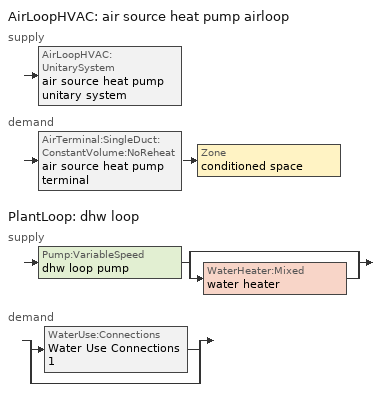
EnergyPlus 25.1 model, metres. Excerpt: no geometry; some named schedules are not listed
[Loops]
AirLoopHVAC 'air source heat pump airloop'
 supply: AirLoopHVAC:UnitarySystem 'air source heat pump unitary system'
 demand: AirTerminal:SingleDuct:ConstantVolume:NoReheat 'air source heat pump terminal' > Zone 'conditioned space'
PlantLoop 'dhw loop'
 supply: Pump:VariableSpeed 'dhw loop pump' > split
  | bypass
  | WaterHeater:Mixed 'water heater'
 demand: split
  | WaterUse:Connections 'Water Use Connections 1'
  | bypass
[ZoneControl:Thermostat]
conditioned space Thermostat: Zone or ZoneList=conditioned space; Control Type Schedule=conditioned space Thermostat Schedule; Control 1=conditioned space temperature setpoint; Temperature Difference Between Cutout And Setpoint {deltaC}=0
[ThermostatSetpoint:DualSetpoint]
conditioned space temperature setpoint: Heating Setpoint Temperature Schedule=heating setpoint; Cooling Setpoint Temperature Schedule=cooling setpoint
[AirTerminal:SingleDuct:ConstantVolume:NoReheat]
air source heat pump terminal: Availability Schedule=Always On Discrete; Maximum Air Flow Rate {m3/s}=0.210961
[Zone equipment]
conditioned space: air source heat pump terminal
[AirLoopHVAC]
air source heat pump airloop: Design Supply Air Flow Rate {m3/s}=0.210961; Design Return Air Flow Fraction of Supply Air Flow=1
[Sizing:System]
air source heat pump airloop: Type of Load to Size On=Sensible; Design Outdoor Air Flow Rate {m3/s}=Autosize; Central Heating Maximum System Air Flow Ratio=0.3; Preheat Design Temperature {C}=7; Preheat Design Humidity Ratio {kgWater/kgDryAir}=0.008; Precool Design Temperature {C}=12.8; Precool Design Humidity Ratio {kgWater/kgDryAir}=0.008; Central Cooling Design Supply Air Temperature {C}=12.8; Central Heating Design Supply Air Temperature {C}=16.7; Type of Zone Sum to Use=NonCoincident; 100% Outdoor Air in Cooling=Yes; 100% Outdoor Air in Heating=Yes; Central Cooling Design Supply Air Humidity Ratio {kgWater/kgDryAir}=0.0085; Central Heating Design Supply Air Humidity Ratio {kgWater/kgDryAir}=0.008; Cooling Supply Air Flow Rate Method=DesignDay; Cooling Supply Air Flow Rate {m3/s}=0; Cooling Supply Air Flow Rate Per Floor Area {m3/s-m2}=0.00996765; Cooling Fraction of Autosized Cooling Supply Air Flow Rate=1; Cooling Supply Air Flow Rate Per Unit Cooling Capacity {m3/s-W}=3.94755e-05; Heating Supply Air Flow Rate Method=DesignDay; Heating Supply Air Flow Rate {m3/s}=0; Heating Supply Air Flow Rate Per Floor Area {m3/s-m2}=0.00996765; Heating Fraction of Autosized Heating Supply Air Flow Rate=1; Heating Fraction of Autosized Cooling Supply Air Flow Rate=1; Heating Supply Air Flow Rate Per Unit Heating Capacity {m3/s-W}=3.15882e-05; System Outdoor Air Method=ZoneSum; Zone Maximum Outdoor Air Fraction=1; Cooling Design Capacity Method=CoolingDesignCapacity; Cooling Design Capacity {W}=Autosize; Cooling Design Capacity Per Floor Area {W/m2}=234.7; Fraction of Autosized Cooling Design Capacity=1; Heating Design Capacity Method=HeatingDesignCapacity; Heating Design Capacity {W}=Autosize; Heating Design Capacity Per Floor Area {W/m2}=157; Fraction of Autosized Heating Design Capacity=1; Central Cooling Capacity Control Method=OnOff; Occupant Diversity=Autosize
[AvailabilityManager:Scheduled]
air source heat pump airloop Availability Manager: Schedule=Always On Discrete
[AirLoopHVAC:UnitarySystem]
air source heat pump unitary system: Control Type=Load; Controlling Zone or Thermostat Location=conditioned space; Dehumidification Control Type=None; Availability Schedule=Always On Discrete; Supply Fan=air source heat pump supply fan; Fan Placement=BlowThrough; Supply Air Fan Operating Mode Schedule=air source heat pump auto fan schedule; Heating Coil=air source heat pump htg coil; DX Heating Coil Sizing Ratio=1; Cooling Coil=air source heat pump clg coil; Use DOAS DX Cooling Coil=No; Minimum Supply Air Temperature {C}=2; Latent Load Control=SensibleOnlyLoadControl; Supplemental Heating Coil=air source heat pump backup htg coil; Cooling Supply Air Flow Rate Method=SupplyAirFlowRate; Cooling Supply Air Flow Rate {m3/s}=0.210961; Heating Supply Air Flow Rate Method=SupplyAirFlowRate; Heating Supply Air Flow Rate {m3/s}=0.210961; No Load Supply Air Flow Rate Method=SupplyAirFlowRate; No Load Supply Air Flow Rate {m3/s}=0; No Load Supply Air Flow Rate Control Set To Low Speed=Yes; Maximum Supply Air Temperature {C}=93.3333; Maximum Outdoor Dry-Bulb Temperature for Supplemental Heater Operation {C}=4.44444; Ancillary On-Cycle Electric Power {W}=0; Ancillary Off-Cycle Electric Power {W}=0
[Fan:SystemModel]
air source heat pump supply fan: Availability Schedule=Always On Discrete; Design Maximum Air Flow Rate {m3/s}=0.210961; Speed Control Method=Discrete; Electric Power Minimum Flow Rate Fraction=0.2; Design Pressure Rise {Pa}=500; Motor Efficiency=1; Motor In Air Stream Fraction=1; Design Electric Power Consumption {W}=Autosize; Design Power Sizing Method=PowerPerFlow; Electric Power Per Unit Flow Rate {W/(m3/s)}=1059.44; Electric Power Per Unit Flow Rate Per Unit Pressure {W/((m3/s)-Pa)}=1.66667; Fan Total Efficiency=0.7; Motor Loss Radiative Fraction=0; Number of Speeds=2; Speed Flow Fraction 1=1; Speed Electric Power Fraction 1=1; Speed Flow Fraction 2=1; Speed Electric Power Fraction 2=1
[Coil:Heating:DX:SingleSpeed]
air source heat pump htg coil: Availability Schedule=Always On Discrete; Gross Rated Heating Capacity {W}=4165.61; Gross Rated Heating COP {W/W}=3.61067; Rated Air Flow Rate {m3/s}=0.234652; Rated Supply Fan Power Per Volume Flow Rate 2017 {W/(m3/s)}=773.3; Rated Supply Fan Power Per Volume Flow Rate 2023 {W/(m3/s)}=934.4; Heating Capacity Function of Temperature Curve=Heat-CAP-fT1; Heating Capacity Function of Flow Fraction Curve=Heat-CAP-fFF1; Energy Input Ratio Function of Temperature Curve=Heat-EIR-fT1; Energy Input Ratio Function of Flow Fraction Curve=Heat-EIR-fFF1; Part Load Fraction Correlation Curve=Heat-PLF-fPLR1; Minimum Outdoor Dry-Bulb Temperature for Compressor Operation {C}=-17.7778; Maximum Outdoor Dry-Bulb Temperature for Defrost Operation {C}=4.44444; Crankcase Heater Capacity {W}=12.43; Maximum Outdoor Dry-Bulb Temperature for Crankcase Heater Operation {C}=10; Defrost Strategy=Resistive; Defrost Control=Timed; Defrost Time Period Fraction=0.1; Resistive Defrost Heater Capacity {W}=1e-06
[Coil:Cooling:DX:SingleSpeed]
air source heat pump clg coil: Availability Schedule=Always On Discrete; Gross Rated Total Cooling Capacity {W}=4577.29; Gross Rated Sensible Heat Ratio=0.708; Gross Rated Cooling COP {W/W}=4.37372; Rated Air Flow Rate {m3/s}=0.234652; Rated Evaporator Fan Power Per Volume Flow Rate 2017 {W/(m3/s)}=773.3; Rated Evaporator Fan Power Per Volume Flow Rate 2023 {W/(m3/s)}=934.4; Total Cooling Capacity Function of Temperature Curve=Cool-CAP-fT1; Total Cooling Capacity Function of Flow Fraction Curve=Cool-CAP-fFF1; Energy Input Ratio Function of Temperature Curve=Cool-EIR-fT1; Energy Input Ratio Function of Flow Fraction Curve=Cool-EIR-fFF1; Part Load Fraction Correlation Curve=Cool-PLF-fPLR1; Minimum Outdoor Dry-Bulb Temperature for Compressor Operation {C}=-25; Nominal Time for Condensate Removal to Begin {s}=1000; Ratio of Initial Moisture Evaporation Rate and Steady State Latent Capacity=1.5; Maximum Cycling Rate {cycles/hr}=3; Latent Capacity Time Constant {s}=45; Condenser Type=AirCooled; Evaporative Condenser Effectiveness=0.9; Evaporative Condenser Air Flow Rate {m3/s}=Autosize; Evaporative Condenser Pump Rated Power Consumption {W}=Autosize; Crankcase Heater Capacity {W}=12.43; Maximum Outdoor Dry-Bulb Temperature for Crankcase Heater Operation {C}=10; Basin Heater Capacity {W/K}=0; Basin Heater Setpoint Temperature {C}=2
[Coil:Heating:Electric]
air source heat pump backup htg coil: Availability Schedule=Always On Discrete; Efficiency=1; Nominal Capacity {W}=12030.9
[PlantLoop]
dhw loop: Fluid Type=Water; Plant Equipment Operation Scheme=dhw loop Operation Schemes; Maximum Loop Temperature {C}=100; Minimum Loop Temperature {C}=0; Maximum Loop Flow Rate {m3/s}=0.01; Minimum Loop Flow Rate {m3/s}=0; Plant Loop Volume {m3}=0.003; Load Distribution Scheme=Optimal; Plant Loop Demand Calculation Scheme=SingleSetpoint; Common Pipe Simulation=None
[Sizing:Plant]
dhw loop: Loop Type=Heating; Design Loop Exit Temperature {C}=52.6667; Loop Design Temperature Difference {deltaC}=5.55556; Sizing Option=NonCoincident; Zone Timesteps in Averaging Window=1; Coincident Sizing Factor Mode=None
[Pump:VariableSpeed]
dhw loop pump: Design Maximum Flow Rate {m3/s}=0.01; Design Pump Head {Pa}=1; Design Power Consumption {W}=0; Motor Efficiency=0.85; Fraction of Motor Inefficiencies to Fluid Stream=0; Coefficient 1 of the Part Load Performance Curve=0; Coefficient 2 of the Part Load Performance Curve=1; Coefficient 3 of the Part Load Performance Curve=0; Coefficient 4 of the Part Load Performance Curve=0; Design Minimum Flow Rate {m3/s}=0; Pump Control Type=Intermittent; Skin Loss Radiative Fraction=0.5; Design Power Sizing Method=PowerPerFlowPerPressure; Design Electric Power per Unit Flow Rate {W/(m3/s)}=348701.1; Design Shaft Power per Unit Flow Rate per Unit Head {W/((m3/s)-Pa)}=1.28205; Design Minimum Flow Rate Fraction=0
[WaterHeater:Mixed]
water heater: Tank Volume {m3}=0.170344; Setpoint Temperature Schedule=water heater setpoint; Deadband Temperature Difference {deltaC}=2; Maximum Temperature Limit {C}=99; Heater Control Type=Cycle; Heater Maximum Capacity {W}=5500.06; Heater Minimum Capacity {W}=0; Heater Ignition Minimum Flow Rate {m3/s}=0; Heater Ignition Delay {s}=0; Heater Fuel Type=Electricity; Heater Thermal Efficiency=1; Off Cycle Parasitic Fuel Consumption Rate {W}=0; Off Cycle Parasitic Fuel Type=Electricity; Off Cycle Parasitic Heat Fraction to Tank=0; On Cycle Parasitic Fuel Consumption Rate {W}=0; On Cycle Parasitic Fuel Type=Electricity; On Cycle Parasitic Heat Fraction to Tank=0; Ambient Temperature Indicator=Zone; Ambient Temperature Zone=conditioned space; Off Cycle Loss Coefficient to Ambient Temperature {W/K}=1.32547; Off Cycle Loss Fraction to Zone=1; On Cycle Loss Coefficient to Ambient Temperature {W/K}=1.32547; On Cycle Loss Fraction to Zone=1; Use Side Effectiveness=1; Source Side Effectiveness=1; Use Side Design Flow Rate {m3/s}=Autosize; Source Side Design Flow Rate {m3/s}=Autosize; Indirect Water Heating Recovery Time {hr}=1.5; Source Side Flow Control Mode=IndirectHeatPrimarySetpoint
[WaterHeater:Sizing]
water heater: Design Mode=PeakDraw; Time Storage Can Meet Peak Draw {hr}=0.538503; Time for Tank Recovery {hr}=0; Nominal Tank Volume for Autosizing Plant Connections {m3}=1
[SetpointManager:Scheduled]
Setpoint Manager Scheduled 1: Control Variable=Temperature; Schedule=dhw temp
[WaterUse:Connections]
Water Use Connections 1: Drain Water Heat Exchanger Type=None; Drain Water Heat Exchanger Destination=Plant; Water Use Equipment Name 1=dhw fixtures; Water Use Equipment Name 2=dhw distribution waste; Water Use Equipment Name 3=clothes washer; Water Use Equipment Name 4=dishwasher
[WaterUse:Equipment]
Name | Peak Flow Rate {m3/s} | Flow Rate Fraction Schedule | Target Temperature Schedule
dhw fixtures | 1.14863e-05 | hot_water_fixtures | mixed water temperature schedule
dhw distribution waste | 5.97687e-06 | hot_water_fixtures | mixed water temperature schedule
clothes washer | 5.77102e-06 | hot_water_clothes_washer
dishwasher | 3.32572e-06 | hot_water_dishwasher
[PlantEquipmentOperationSchemes]
dhw loop Operation Schemes: Control Scheme Object Type 1=PlantEquipmentOperation:HeatingLoad; Control Scheme Name 1=dhw loop Heating Operation Scheme; Control Scheme Schedule Name 1=Always On Discrete
[PlantEquipmentOperation:HeatingLoad]
dhw loop Heating Operation Scheme: Load Range Lower Limit 1 {W}=0; Load Range Upper Limit 1 {W}=1000000000; Range Equipment List Name 1=dhw loop Heating Equipment List
[PlantEquipmentList]
dhw loop Heating Equipment List: WaterHeater:Mixed, water heater
[EnergyManagementSystem:GlobalVariable]
air_source_heat_pump_airloop_Fan_RTF
infil_program_Qfan
infil_program_Qinf
natural_vent_program_Qnv
natural_vent_program_Qwhf
[EnergyManagementSystem:InternalVariable]
air_source_heat_pump_airloop_max_sup_fan_mfr: Internal Data Index Key=air source heat pump supply fan; Internal Data Type=Fan Maximum Mass Flow Rate
[EnergyManagementSystem:Sensor]
Name | Output:Variable or Output:Meter Index Key | Output:Variable or Output:Meter
airflow_gain | infil flow | Infiltration Sensible Heat Gain Energy
airflow_gain_1 | natural vent flow | Infiltration Sensible Heat Gain Energy
airflow_gain_2 | whole house fan flow | Infiltration Sensible Heat Gain Energy
airflow_loss | infil flow | Infiltration Sensible Heat Loss Energy
airflow_loss_1 | natural vent flow | Infiltration Sensible Heat Loss Energy
airflow_loss_2 | whole house fan flow | Infiltration Sensible Heat Loss Energy
air_source_heat_pump_airloop_Fan_RTF_s | air source heat pump supply fan | Fan Runtime Fraction Speed 1
air_source_heat_pump_airloop_Fan_RTF_s_1 | air source heat pump supply fan | Fan Runtime Fraction Speed 2
air_source_heat_pump_backup_htg_coil_s | air source heat pump backup htg coil | Heating Coil Heating Energy
air_source_heat_pump_clg_coil_s | air source heat pump clg coil | Cooling Coil Total Cooling Energy
air_source_heat_pump_htg_coil_deliverd_htg | air source heat pump htg coil | Heating Coil Heating Rate
air_source_heat_pump_htg_coil_rtf_s | air source heat pump htg coil | Heating Coil Runtime Fraction
air_source_heat_pump_htg_coil_s | air source heat pump htg coil | Heating Coil Heating Energy
air_source_heat_pump_htg_coil_tout_s | Environment | Site Outdoor Air Drybulb Temperature
air_source_heat_pump_supply_fan_s | air source heat pump supply fan | Fan Electricity Energy
clg_load_cond |  | Cooling:EnergyTransfer:Zone:CONDITIONED SPACE
clg_sp_s; clg_sp_s_1 | cooling setpoint | Schedule Value
clothes_dryer_exhaust_0_sch_s | clothes_dryer | Schedule Value
conditioned_space_clg_unmet_s | conditioned space | Zone Cooling Setpoint Not Met Time
conditioned_space_htg_unmet_s | conditioned space | Zone Heating Setpoint Not Met Time
cool_season | cooling season schedule | Schedule Value
dhw_loss | water heater | Water Heater Heat Loss Energy
dhw_rtf | water heater | Water Heater Runtime Fraction
fridge_tin_s; fridge_tin_s_1; tin_s; tin_s_1 | conditioned space | Zone Mean Air Temperature
htg_load_cond |  | Heating:EnergyTransfer:Zone:CONDITIONED SPACE
htg_sp_s; htg_sp_s_1 | heating setpoint | Schedule Value
ig_defrost_0 | air source heat pump htg coil defrost heat load | Other Equipment Total Heating Energy
ig_ee_conv | ceiling fan | Electric Equipment Convective Heating Energy
ig_ee_conv_1 | clothes dryer | Electric Equipment Convective Heating Energy
ig_ee_conv_10 | whole house fan | Electric Equipment Convective Heating Energy
ig_ee_conv_2 | clothes washer | Electric Equipment Convective Heating Energy
ig_ee_conv_3 | cooking range | Electric Equipment Convective Heating Energy
ig_ee_conv_4 | dishwasher | Electric Equipment Convective Heating Energy
ig_ee_conv_5 | freezer | Electric Equipment Convective Heating Energy
ig_ee_conv_6 | fridge | Electric Equipment Convective Heating Energy
ig_ee_conv_7 | fridge 1 | Electric Equipment Convective Heating Energy
ig_ee_conv_8 | misc plug loads | Electric Equipment Convective Heating Energy
ig_ee_conv_9 | misc tv | Electric Equipment Convective Heating Energy
ig_ee_rad | ceiling fan | Electric Equipment Radiant Heating Energy
ig_ee_rad_1 | clothes dryer | Electric Equipment Radiant Heating Energy
ig_ee_rad_10 | whole house fan | Electric Equipment Radiant Heating Energy
ig_ee_rad_2 | clothes washer | Electric Equipment Radiant Heating Energy
ig_ee_rad_3 | cooking range | Electric Equipment Radiant Heating Energy
ig_ee_rad_4 | dishwasher | Electric Equipment Radiant Heating Energy
ig_ee_rad_5 | freezer | Electric Equipment Radiant Heating Energy
ig_ee_rad_6 | fridge | Electric Equipment Radiant Heating Energy
ig_ee_rad_7 | fridge 1 | Electric Equipment Radiant Heating Energy
ig_ee_rad_8 | misc plug loads | Electric Equipment Radiant Heating Energy
ig_ee_rad_9 | misc tv | Electric Equipment Radiant Heating Energy
ig_lgt_conv | interior lighting | Lights Convective Heating Energy
ig_lgt_rad | interior lighting | Lights Radiant Heating Energy
ig_lgt_vis | interior lighting | Lights Visible Radiation Heating Energy
ig_oe_conv | air source heat pump htg coil defrost heat load | Other Equipment Convective Heating Energy
ig_oe_conv_1 | air source heat pump htg coil defrost supp heat energy | Other Equipment Convective Heating Energy
ig_oe_conv_2 | air source heat pump htg coil pan heater energy | Other Equipment Convective Heating Energy
ig_oe_conv_3 | clothes dryer 1 | Other Equipment Convective Heating Energy
ig_oe_conv_4 | cooking range 1 | Other Equipment Convective Heating Energy
ig_oe_conv_5 | general water use latent | Other Equipment Convective Heating Energy
ig_oe_conv_6 | general water use sensible | Other Equipment Convective Heating Energy
ig_oe_conv_7 | water heater energy adjustment1 | Other Equipment Convective Heating Energy
ig_oe_rad | air source heat pump htg coil defrost heat load | Other Equipment Radiant Heating Energy
ig_oe_rad_1 | air source heat pump htg coil defrost supp heat energy | Other Equipment Radiant Heating Energy
ig_oe_rad_2 | air source heat pump htg coil pan heater energy | Other Equipment Radiant Heating Energy
ig_oe_rad_3 | clothes dryer 1 | Other Equipment Radiant Heating Energy
ig_oe_rad_4 | cooking range 1 | Other Equipment Radiant Heating Energy
ig_oe_rad_5 | general water use latent | Other Equipment Radiant Heating Energy
ig_oe_rad_6 | general water use sensible | Other Equipment Radiant Heating Energy
ig_oe_rad_7 | water heater energy adjustment1 | Other Equipment Radiant Heating Energy
ig_ppl_conv | occupants | People Convective Heating Energy
ig_ppl_rad | occupants | People Radiant Heating Energy
im_conv | furniture mass conditioned space 1 | Surface Inside Face Convection Heat Gain Energy
im_conv_1 | partition wall mass | Surface Inside Face Convection Heat Gain Energy
im_ig | furniture mass conditioned space 1 | Surface Inside Face Internal Gains Radiation Heat Gain Energy
im_ig_1 | partition wall mass | Surface Inside Face Internal Gains Radiation Heat Gain Energy
im_lgt | furniture mass conditioned space 1 | Surface Inside Face Lights Radiation Heat Gain Energy
im_lgt_1 | partition wall mass | Surface Inside Face Lights Radiation Heat Gain Energy
im_sol | furniture mass conditioned space 1 | Surface Inside Face Solar Radiation Heat Gain Energy
im_sol_1 | partition wall mass | Surface Inside Face Solar Radiation Heat Gain Energy
im_surf | furniture mass conditioned space 1 | Surface Inside Face Net Surface Thermal Radiation Heat Gain Energy
im_surf_1 | partition wall mass | Surface Inside Face Net Surface Thermal Radiation Heat Gain Energy
mech_vent_bath_fan_0_sch_s | mech vent bath fan 0 schedule | Schedule Value
mech_vent_range_fan_0_sch_s | mech vent range fan 0 schedule | Schedule Value
mv_conv | mech vent bath fan 0 | Electric Equipment Convective Heating Energy
mv_conv_1 | mech vent house fan | Electric Equipment Convective Heating Energy
mv_conv_2 | mech vent house fan cfis | Electric Equipment Convective Heating Energy
mv_conv_3 | mech vent range fan 0 | Electric Equipment Convective Heating Energy
mv_conv_4 | mech vent house fan latent load | Other Equipment Convective Heating Energy
mv_conv_5 | mech vent house fan sensible load | Other Equipment Convective Heating Energy
mv_rad | mech vent bath fan 0 | Electric Equipment Radiant Heating Energy
mv_rad_1 | mech vent house fan | Electric Equipment Radiant Heating Energy
mv_rad_2 | mech vent house fan cfis | Electric Equipment Radiant Heating Energy
mv_rad_3 | mech vent range fan 0 | Electric Equipment Radiant Heating Energy
mv_rad_4 | mech vent house fan latent load | Other Equipment Radiant Heating Energy
mv_rad_5 | mech vent house fan sensible load | Other Equipment Radiant Heating Energy
natural_vent_s | natural vent schedule | Schedule Value
out_pb_s |  | Site Outdoor Air Barometric Pressure
out_wt_s |  | Site Outdoor Air Humidity Ratio
site_vw_s |  | Site Wind Speed
ss_back_out | Window1 | Surface Window Shortwave from Zone Back Out Window Heat Transfer Rate
ss_back_out_1 | Window2 | Surface Window Shortwave from Zone Back Out Window Heat Transfer Rate
ss_back_out_2 | Window3 | Surface Window Shortwave from Zone Back Out Window Heat Transfer Rate
ss_back_out_3 | Window4 | Surface Window Shortwave from Zone Back Out Window Heat Transfer Rate
ss_back_out_4 | Window5 | Surface Window Shortwave from Zone Back Out Window Heat Transfer Rate
ss_back_out_5 | Window6 | Surface Window Shortwave from Zone Back Out Window Heat Transfer Rate
ss_back_out_6 | Window7 | Surface Window Shortwave from Zone Back Out Window Heat Transfer Rate
ss_back_out_7 | Window8 | Surface Window Shortwave from Zone Back Out Window Heat Transfer Rate
ss_conv | Door1 | Surface Inside Face Convection Heat Gain Energy
ss_conv_1 | Window1 | Surface Inside Face Convection Heat Gain Energy
ss_conv_2 | Window2 | Surface Inside Face Convection Heat Gain Energy
ss_conv_3 | Window3 | Surface Inside Face Convection Heat Gain Energy
ss_conv_4 | Window4 | Surface Inside Face Convection Heat Gain Energy
ss_conv_5 | Window5 | Surface Inside Face Convection Heat Gain Energy
ss_conv_6 | Window6 | Surface Inside Face Convection Heat Gain Energy
ss_conv_7 | Window7 | Surface Inside Face Convection Heat Gain Energy
ss_conv_8 | Window8 | Surface Inside Face Convection Heat Gain Energy
ss_ig | Door1 | Surface Inside Face Internal Gains Radiation Heat Gain Energy
ss_ig_1 | Window1 | Surface Inside Face Internal Gains Radiation Heat Gain Energy
ss_ig_2 | Window2 | Surface Inside Face Internal Gains Radiation Heat Gain Energy
ss_ig_3 | Window3 | Surface Inside Face Internal Gains Radiation Heat Gain Energy
ss_ig_4 | Window4 | Surface Inside Face Internal Gains Radiation Heat Gain Energy
ss_ig_5 | Window5 | Surface Inside Face Internal Gains Radiation Heat Gain Energy
ss_ig_6 | Window6 | Surface Inside Face Internal Gains Radiation Heat Gain Energy
ss_ig_7 | Window7 | Surface Inside Face Internal Gains Radiation Heat Gain Energy
ss_ig_8 | Window8 | Surface Inside Face Internal Gains Radiation Heat Gain Energy
ss_lgt | Door1 | Surface Inside Face Lights Radiation Heat Gain Energy
ss_sol | Door1 | Surface Inside Face Solar Radiation Heat Gain Energy
ss_surf | Door1 | Surface Inside Face Net Surface Thermal Radiation Heat Gain Energy
ss_surf_1 | Window1 | Surface Inside Face Net Surface Thermal Radiation Heat Gain Energy
ss_surf_2 | Window2 | Surface Inside Face Net Surface Thermal Radiation Heat Gain Energy
ss_surf_3 | Window3 | Surface Inside Face Net Surface Thermal Radiation Heat Gain Energy
ss_surf_4 | Window4 | Surface Inside Face Net Surface Thermal Radiation Heat Gain Energy
ss_surf_5 | Window5 | Surface Inside Face Net Surface Thermal Radiation Heat Gain Energy
ss_surf_6 | Window6 | Surface Inside Face Net Surface Thermal Radiation Heat Gain Energy
ss_surf_7 | Window7 | Surface Inside Face Net Surface Thermal Radiation Heat Gain Energy
ss_surf_8 | Window8 | Surface Inside Face Net Surface Thermal Radiation Heat Gain Energy
ss_trans_in | Window1 | Surface Window Transmitted Solar Radiation Rate
ss_trans_in_1 | Window2 | Surface Window Transmitted Solar Radiation Rate
ss_trans_in_2 | Window3 | Surface Window Transmitted Solar Radiation Rate
ss_trans_in_3 | Window4 | Surface Window Transmitted Solar Radiation Rate
ss_trans_in_4 | Window5 | Surface Window Transmitted Solar Radiation Rate
ss_trans_in_5 | Window6 | Surface Window Transmitted Solar Radiation Rate
ss_trans_in_6 | Window7 | Surface Window Transmitted Solar Radiation Rate
ss_trans_in_7 | Window8 | Surface Window Transmitted Solar Radiation Rate
ss_trans_out | Window1 | Surface Inside Face Initial Transmitted Diffuse Transmitted Out Window Solar Radiation Rate
ss_trans_out_1 | Window2 | Surface Inside Face Initial Transmitted Diffuse Transmitted Out Window Solar Radiation Rate
ss_trans_out_2 | Window3 | Surface Inside Face Initial Transmitted Diffuse Transmitted Out Window Solar Radiation Rate
ss_trans_out_3 | Window4 | Surface Inside Face Initial Transmitted Diffuse Transmitted Out Window Solar Radiation Rate
ss_trans_out_4 | Window5 | Surface Inside Face Initial Transmitted Diffuse Transmitted Out Window Solar Radiation Rate
ss_trans_out_5 | Window6 | Surface Inside Face Initial Transmitted Diffuse Transmitted Out Window Solar Radiation Rate
ss_trans_out_6 | Window7 | Surface Inside Face Initial Transmitted Diffuse Transmitted Out Window Solar Radiation Rate
ss_trans_out_7 | Window8 | Surface Inside Face Initial Transmitted Diffuse Transmitted Out Window Solar Radiation Rate
s_conv | Floor1 | Surface Inside Face Convection Heat Gain Energy
s_conv_1 | FoundationWall1 | Surface Inside Face Convection Heat Gain Energy
s_conv_10 | Wall2 | Surface Inside Face Convection Heat Gain Energy
s_conv_11 | Wall3 | Surface Inside Face Convection Heat Gain Energy
s_conv_12 | Wall4 | Surface Inside Face Convection Heat Gain Energy
s_conv_2 | inferred conditioned ceiling | Surface Inside Face Convection Heat Gain Energy
s_conv_3 | inferred conditioned floor | Surface Inside Face Convection Heat Gain Energy
s_conv_4 | RimJoist1 | Surface Inside Face Convection Heat Gain Energy
s_conv_5 | RimJoist2 | Surface Inside Face Convection Heat Gain Energy
s_conv_6 | RimJoist3 | Surface Inside Face Convection Heat Gain Energy
s_conv_7 | RimJoist4 | Surface Inside Face Convection Heat Gain Energy
s_conv_8 | Slab1 | Surface Inside Face Convection Heat Gain Energy
s_conv_9 | Wall1 | Surface Inside Face Convection Heat Gain Energy
s_ig | Floor1 | Surface Inside Face Internal Gains Radiation Heat Gain Energy
s_ig_1 | FoundationWall1 | Surface Inside Face Internal Gains Radiation Heat Gain Energy
s_ig_10 | Wall2 | Surface Inside Face Internal Gains Radiation Heat Gain Energy
s_ig_11 | Wall3 | Surface Inside Face Internal Gains Radiation Heat Gain Energy
s_ig_12 | Wall4 | Surface Inside Face Internal Gains Radiation Heat Gain Energy
s_ig_2 | inferred conditioned ceiling | Surface Inside Face Internal Gains Radiation Heat Gain Energy
s_ig_3 | inferred conditioned floor | Surface Inside Face Internal Gains Radiation Heat Gain Energy
s_ig_4 | RimJoist1 | Surface Inside Face Internal Gains Radiation Heat Gain Energy
s_ig_5 | RimJoist2 | Surface Inside Face Internal Gains Radiation Heat Gain Energy
s_ig_6 | RimJoist3 | Surface Inside Face Internal Gains Radiation Heat Gain Energy
s_ig_7 | RimJoist4 | Surface Inside Face Internal Gains Radiation Heat Gain Energy
s_ig_8 | Slab1 | Surface Inside Face Internal Gains Radiation Heat Gain Energy
s_ig_9 | Wall1 | Surface Inside Face Internal Gains Radiation Heat Gain Energy
s_lgt | Floor1 | Surface Inside Face Lights Radiation Heat Gain Energy
s_lgt_1 | FoundationWall1 | Surface Inside Face Lights Radiation Heat Gain Energy
s_lgt_10 | Wall2 | Surface Inside Face Lights Radiation Heat Gain Energy
s_lgt_11 | Wall3 | Surface Inside Face Lights Radiation Heat Gain Energy
s_lgt_12 | Wall4 | Surface Inside Face Lights Radiation Heat Gain Energy
s_lgt_2 | inferred conditioned ceiling | Surface Inside Face Lights Radiation Heat Gain Energy
s_lgt_3 | inferred conditioned floor | Surface Inside Face Lights Radiation Heat Gain Energy
s_lgt_4 | RimJoist1 | Surface Inside Face Lights Radiation Heat Gain Energy
s_lgt_5 | RimJoist2 | Surface Inside Face Lights Radiation Heat Gain Energy
s_lgt_6 | RimJoist3 | Surface Inside Face Lights Radiation Heat Gain Energy
s_lgt_7 | RimJoist4 | Surface Inside Face Lights Radiation Heat Gain Energy
s_lgt_8 | Slab1 | Surface Inside Face Lights Radiation Heat Gain Energy
s_lgt_9 | Wall1 | Surface Inside Face Lights Radiation Heat Gain Energy
s_sol | Floor1 | Surface Inside Face Solar Radiation Heat Gain Energy
s_sol_1 | FoundationWall1 | Surface Inside Face Solar Radiation Heat Gain Energy
s_sol_10 | Wall2 | Surface Inside Face Solar Radiation Heat Gain Energy
s_sol_11 | Wall3 | Surface Inside Face Solar Radiation Heat Gain Energy
s_sol_12 | Wall4 | Surface Inside Face Solar Radiation Heat Gain Energy
s_sol_2 | inferred conditioned ceiling | Surface Inside Face Solar Radiation Heat Gain Energy
s_sol_3 | inferred conditioned floor | Surface Inside Face Solar Radiation Heat Gain Energy
s_sol_4 | RimJoist1 | Surface Inside Face Solar Radiation Heat Gain Energy
s_sol_5 | RimJoist2 | Surface Inside Face Solar Radiation Heat Gain Energy
s_sol_6 | RimJoist3 | Surface Inside Face Solar Radiation Heat Gain Energy
s_sol_7 | RimJoist4 | Surface Inside Face Solar Radiation Heat Gain Energy
s_sol_8 | Slab1 | Surface Inside Face Solar Radiation Heat Gain Energy
s_sol_9 | Wall1 | Surface Inside Face Solar Radiation Heat Gain Energy
s_surf | Floor1 | Surface Inside Face Net Surface Thermal Radiation Heat Gain Energy
s_surf_1 | FoundationWall1 | Surface Inside Face Net Surface Thermal Radiation Heat Gain Energy
s_surf_10 | Wall2 | Surface Inside Face Net Surface Thermal Radiation Heat Gain Energy
s_surf_11 | Wall3 | Surface Inside Face Net Surface Thermal Radiation Heat Gain Energy
s_surf_12 | Wall4 | Surface Inside Face Net Surface Thermal Radiation Heat Gain Energy
s_surf_2 | inferred conditioned ceiling | Surface Inside Face Net Surface Thermal Radiation Heat Gain Energy
s_surf_3 | inferred conditioned floor | Surface Inside Face Net Surface Thermal Radiation Heat Gain Energy
s_surf_4 | RimJoist1 | Surface Inside Face Net Surface Thermal Radiation Heat Gain Energy
s_surf_5 | RimJoist2 | Surface Inside Face Net Surface Thermal Radiation Heat Gain Energy
s_surf_6 | RimJoist3 | Surface Inside Face Net Surface Thermal Radiation Heat Gain Energy
s_surf_7 | RimJoist4 | Surface Inside Face Net Surface Thermal Radiation Heat Gain Energy
s_surf_8 | Slab1 | Surface Inside Face Net Surface Thermal Radiation Heat Gain Energy
s_surf_9 | Wall1 | Surface Inside Face Net Surface Thermal Radiation Heat Gain Energy
tout_s | conditioned space | Zone Outdoor Air Drybulb Temperature
water_heater_energy | water heater | Water Heater Electricity Rate
water_heater_off_cycle_parasitic | water heater | Water Heater Off Cycle Parasitic Electricity Rate
water_heater_on_cycle_parasitic | water heater | Water Heater On Cycle Parasitic Electricity Rate
win_s | conditioned space | Zone Air Humidity Ratio
[EnergyManagementSystem:Actuator]
Name | Actuated Component Unique | Actuated Component Type | Actuated Component Control Type
air_source_heat_pump_htg_coil_defrost_heat_load_act | air source heat pump htg coil defrost heat load | OtherEquipment | Power Level
air_source_heat_pump_htg_coil_defrost_supp_heat_energy_act | air source heat pump htg coil defrost supp heat energy | OtherEquipment | Power Level
air_source_heat_pump_htg_coil_frost_cap_multiplier_act | air source heat pump htg coil | Coil:Heating:DX:SingleSpeed | Frost Heating Capacity Multiplier
air_source_heat_pump_htg_coil_frost_pow_multiplier_act | air source heat pump htg coil | Coil:Heating:DX:SingleSpeed | Frost Heating Input Power Multiplier
air_source_heat_pump_htg_coil_pan_heater_energy_act | air source heat pump htg coil pan heater energy | OtherEquipment | Power Level
fridge_schedule_1_act | fridge schedule 1 | Schedule:Constant | Schedule Value
fridge_schedule_act | fridge schedule | Schedule:Constant | Schedule Value
infil_flow_act | infil flow | Zone Infiltration | Air Exchange Flow Rate
mech_vent_house_fan_cfis_act | mech vent house fan cfis | ElectricEquipment | Electricity Rate
mech_vent_house_fan_latent_load_act | mech vent house fan latent load | OtherEquipment | Power Level
mech_vent_house_fan_sensible_load_act | mech vent house fan sensible load | OtherEquipment | Power Level
natural_vent_flow_act | natural vent flow | Zone Infiltration | Air Exchange Flow Rate
water_heater_ec_adj_act | water heater energy adjustment1 | OtherEquipment | Power Level
whole_house_fan_act | whole house fan | ElectricEquipment | Electricity Rate
whole_house_fan_flow_act | whole house fan flow | Zone Infiltration | Air Exchange Flow Rate
whole_house_fan_mix_act | whole house fan mix | ZoneMixing | Air Exchange Flow Rate
[EnergyManagementSystem:Program]
air_source_heat_pump_htg_coil_defrost_program: Set T_out = air_source_heat_pump_htg_coil_tout_s; Set F_defrost = 0.134 - (0.003 * ((T_out * 1.8) + 32)); Set F_defrost = @Min F_defrost 0.08; Set F_defrost = @Max F_defrost 0; Set air_source_heat_pump_htg_coil_frost_cap_multiplier_act = 1.0 - (1.8 * F_defrost); Set air_source_heat_pump_htg_coil_frost_pow_multiplier_act = 1.0 - (0.3 * F_defrost); If T_out <= 4.44444444444444; Set F_compressor = 1.0 - F_defrost; Set fraction_defrost = F_defrost * air_source_heat_pump_htg_coil_rtf_s; If air_source_heat_pump_htg_coil_rtf_s > 0; Set q_dot_defrost = ((F_compressor * (air_source_heat_pump_htg_coil_deliverd_htg / air_source_heat_pump_htg_coil_frost_cap_multiplier_act) - air_source_heat_pump_htg_coil_deliverd_htg) / fraction_defrost) / 1; Set reduced_cap = (((air_source_heat_pump_htg_coil_deliverd_htg / air_source_heat_pump_htg_coil_frost_cap_multiplier_act) - air_source_heat_pump_htg_coil_deliverd_htg) / fraction_defrost) / 1; Else; Set q_dot_defrost = 0.0; Set reduced_cap = 0.0; EndIf; Set supp_capacity = 12030.860501639894; Set supp_efficiency = 1.0; Set supp_delivered_htg = @Min reduced_cap supp_capacity; If supp_efficiency > 0.0; Set supp_design_level = (supp_delivered_htg / supp_efficiency); Else; Set supp_design_level = 0.0; EndIf; Set air_source_heat_pump_htg_coil_defrost_heat_load_act = (supp_delivered_htg - q_dot_defrost) * fraction_defrost; Set air_source_heat_pump_htg_coil_defrost_supp_heat_energy_act = fraction_defrost * supp_design_level; Else; Set air_source_heat_pump_htg_coil_defrost_heat_load_act = 0; Set air_source_heat_pump_htg_coil_defrost_supp_heat_energy_act = 0; EndIf; If (T_out <= 0.0); Set air_source_heat_pump_htg_coil_pan_heater_energy_act = 150.0; Else; Set air_source_heat_pump_htg_coil_pan_heater_energy_act = 0.0; EndIf
air_source_heat_pump_supply_fan_disaggregate_program: Set air_source_heat_pump_supply_fan_clg = 0; Set air_source_heat_pump_supply_fan_primary_htg = 0; Set air_source_heat_pump_supply_fan_backup_htg = 0; If air_source_heat_pump_clg_coil_s > 0; Set air_source_heat_pump_supply_fan_clg = air_source_heat_pump_supply_fan_s; ElseIf air_source_heat_pump_htg_coil_s > 0 && (air_source_heat_pump_backup_htg_coil_s > 0); Set air_source_heat_pump_supply_fan_primary_htg = air_source_heat_pump_supply_fan_s * air_source_heat_pump_htg_coil_s / (air_source_heat_pump_htg_coil_s + air_source_heat_pump_backup_htg_coil_s); Set air_source_heat_pump_supply_fan_backup_htg = air_source_heat_pump_supply_fan_s * air_source_heat_pump_backup_htg_coil_s / (air_source_heat_pump_htg_coil_s + air_source_heat_pump_backup_htg_coil_s); ElseIf air_source_heat_pump_htg_coil_s > 0; Set air_source_heat_pump_supply_fan_primary_htg = air_source_heat_pump_supply_fan_s; Else; Set air_source_heat_pump_supply_fan_backup_htg = air_source_heat_pump_supply_fan_s; EndIf
component_loads_program: Set loads_htg_walls = 0; Set loads_htg_rim_joists = 0; Set loads_htg_foundation_walls = 0; Set loads_htg_floors = 0; Set loads_htg_slabs = 0; Set loads_htg_ceilings = 0; Set loads_htg_roofs = 0; Set loads_htg_windows_conduction = 0; Set loads_htg_windows_solar = 0; Set loads_htg_doors = 0; Set loads_htg_skylights_conduction = 0; Set loads_htg_skylights_solar = 0; Set loads_htg_internal_mass = 0; Set loads_htg_intgains = 0; Set loads_htg_lighting = 0; Set loads_htg_infil = 0; Set loads_htg_mechvent = 0; Set loads_htg_natvent = 0; Set loads_htg_whf = 0; Set loads_htg_ducts = 0; Set loads_clg_walls = 0; Set loads_clg_rim_joists = 0; Set loads_clg_foundation_walls = 0; Set loads_clg_floors = 0; Set loads_clg_slabs = 0; Set loads_clg_ceilings = 0; Set loads_clg_roofs = 0; Set loads_clg_windows_conduction = 0; Set loads_clg_windows_solar = 0; Set loads_clg_doors = 0; Set loads_clg_skylights_conduction = 0; Set loads_clg_skylights_solar = 0; Set loads_clg_internal_mass = 0; Set loads_clg_intgains = 0; Set loads_clg_lighting = 0; Set loads_clg_infil = 0; Set loads_clg_mechvent = 0; Set loads_clg_natvent = 0; Set loads_clg_whf = 0; Set loads_clg_ducts = 0; Set hr_walls = 0; Set hr_walls = hr_walls + s_conv_9 + s_ig_9 + s_sol_9 + s_lgt_9 + s_surf_9; Set hr_walls = hr_walls + s_conv_10 + s_ig_10 + s_sol_10 + s_lgt_10 + s_surf_10; Set hr_walls = hr_walls + s_conv_11 + s_ig_11 + s_sol_11 + s_lgt_11 + s_surf_11; Set hr_walls = hr_walls + s_conv_12 + s_ig_12 + s_sol_12 + s_lgt_12 + s_surf_12; Set hr_rim_joists = 0; Set hr_rim_joists = hr_rim_joists + s_conv_4 + s_ig_4 + s_sol_4 + s_lgt_4 + s_surf_4; Set hr_rim_joists = hr_rim_joists + s_conv_5 + s_ig_5 + s_sol_5 + s_lgt_5 + s_surf_5; Set hr_rim_joists = hr_rim_joists + s_conv_6 + s_ig_6 + s_sol_6 + s_lgt_6 + s_surf_6; Set hr_rim_joists = hr_rim_joists + s_conv_7 + s_ig_7 + s_sol_7 + s_lgt_7 + s_surf_7; Set hr_foundation_walls = 0; Set hr_foundation_walls = hr_foundation_walls + s_conv_1 + s_ig_1 + s_sol_1 + s_lgt_1 + s_surf_1; Set hr_floors = 0; Set hr_slabs = 0; Set hr_slabs = hr_slabs + s_conv_8 + s_ig_8 + s_sol_8 + s_lgt_8 + s_surf_8; Set hr_ceilings = 0; Set hr_ceilings = hr_ceilings + s_conv + s_ig + s_sol + s_lgt + s_surf; Set hr_roofs = 0; Set hr_windows_conduction = 0; Set hr_windows_conduction = hr_windows_conduction + ss_conv_1; Set hr_windows_conduction = hr_windows_conduction + ss_ig_1; Set hr_windows_conduction = hr_windows_conduction + ss_surf_1; Set hr_windows_conduction = hr_windows_conduction + ss_conv_2; Set hr_windows_conduction = hr_windows_conduction + ss_ig_2; Set hr_windows_conduction = hr_windows_conduction + ss_surf_2; Set hr_windows_conduction = hr_windows_conduction + ss_conv_3; Set hr_windows_conduction = hr_windows_conduction + ss_ig_3; Set hr_windows_conduction = hr_windows_conduction + ss_surf_3; Set hr_windows_conduction = hr_windows_conduction + ss_conv_4; Set hr_windows_conduction = hr_windows_conduction + ss_ig_4; Set hr_windows_conduction = hr_windows_conduction + ss_surf_4; Set hr_windows_conduction = hr_windows_conduction + ss_conv_5; Set hr_windows_conduction = hr_windows_conduction + ss_ig_5; Set hr_windows_conduction = hr_windows_conduction + ss_surf_5; Set hr_windows_conduction = hr_windows_conduction + ss_conv_6; Set hr_windows_conduction = hr_windows_conduction + ss_ig_6; Set hr_windows_conduction = hr_windows_conduction + ss_surf_6; Set hr_windows_conduction = hr_windows_conduction + ss_conv_7; Set hr_windows_conduction = hr_windows_conduction + ss_ig_7; Set hr_windows_conduction = hr_windows_conduction + ss_surf_7; Set hr_windows_conduction = hr_windows_conduction + ss_conv_8; Set hr_windows_conduction = hr_windows_conduction + ss_ig_8; Set hr_windows_conduction = hr_windows_conduction + ss_surf_8; Set hr_windows_solar = 0; Set hr_windows_solar = hr_windows_solar - ss_trans_in * ZoneTimestep * 3600 + ss_back_out * ZoneTimestep * 3600 + ss_trans_out * ZoneTimestep * 3600; Set hr_windows_solar = hr_windows_solar - ss_trans_in_1 * ZoneTimestep * 3600 + ss_back_out_1 * ZoneTimestep * 3600 + ss_trans_out_1 * ZoneTimestep * 3600; Set hr_windows_solar = hr_windows_solar - ss_trans_in_2 * ZoneTimestep * 3600 + ss_back_out_2 * ZoneTimestep * 3600 + ss_trans_out_2 * ZoneTimestep * 3600; Set hr_windows_solar = hr_windows_solar - ss_trans_in_3 * ZoneTimestep * 3600 + ss_back_out_3 * ZoneTimestep * 3600 + ss_trans_out_3 * ZoneTimestep * 3600; Set hr_windows_solar = hr_windows_solar - ss_trans_in_4 * ZoneTimestep * 3600 + ss_back_out_4 * ZoneTimestep * 3600 + ss_trans_out_4 * ZoneTimestep * 3600; Set hr_windows_solar = hr_windows_solar - ss_trans_in_5 * ZoneTimestep * 3600 + ss_back_out_5 * ZoneTimestep * 3600 + ss_trans_out_5 * ZoneTimestep * 3600; Set hr_windows_solar = hr_windows_solar - ss_trans_in_6 * ZoneTimestep * 3600 + ss_back_out_6 * ZoneTimestep * 3600 + ss_trans_out_6 * ZoneTimestep * 3600; Set hr_windows_solar = hr_windows_solar - ss_trans_in_7 * ZoneTimestep * 3600 + ss_back_out_7 * ZoneTimestep * 3600 + ss_trans_out_7 * ZoneTimestep * 3600; Set hr_doors = 0; Set hr_doors = hr_doors + ss_sol; Set hr_doors = hr_doors + ss_lgt; Set hr_doors = hr_doors + ss_conv; Set hr_doors = hr_doors + ss_ig; Set hr_doors = hr_doors + ss_surf; Set hr_skylights_conduction = 0; Set hr_skylights_solar = 0; Set hr_internal_mass = 0; Set hr_internal_mass = hr_internal_mass + s_conv_2 + s_ig_2 + s_sol_2 + s_lgt_2 + s_surf_2; Set hr_internal_mass = hr_internal_mass + s_conv_3 + s_ig_3 + s_sol_3 + s_lgt_3 + s_surf_3; Set hr_internal_mass = hr_internal_mass + im_conv + im_ig + im_sol + im_lgt + im_surf; Set hr_internal_mass = hr_internal_mass + im_conv_1 + im_ig_1 + im_sol_1 + im_lgt_1 + im_surf_1; Set hr_intgains = 0; Set hr_intgains = hr_intgains - ig_ee_conv - ig_ee_rad - ig_ee_conv_1 - ig_ee_rad_1 - ig_ee_conv_2 - ig_ee_rad_2 - ig_ee_conv_3 - ig_ee_rad_3 - ig_ee_conv_4 - ig_ee_rad_4 - ig_ee_conv_5 - ig_ee_rad_5 - ig_ee_conv_6 - ig_ee_rad_6 - ig_ee_conv_7 - ig_ee_rad_7 - ig_ee_conv_8 - ig_ee_rad_8 - ig_ee_conv_9 - ig_ee_rad_9 - ig_ee_conv_10 - ig_ee_rad_10 - ig_oe_conv - ig_oe_rad - ig_oe_conv_1 - ig_oe_rad_1 - ig_oe_conv_2 - ig_oe_rad_2 - ig_oe_conv_3 - ig_oe_rad_3 - ig_oe_conv_4 - ig_oe_rad_4 - ig_oe_conv_5 - ig_oe_rad_5 - ig_oe_conv_6 - ig_oe_rad_6 - ig_oe_conv_7 - ig_oe_rad_7 - ig_ppl_conv - ig_ppl_rad; Set hr_lighting = 0; Set hr_lighting = hr_lighting - ig_lgt_conv - ig_lgt_rad - ig_lgt_vis; Set hr_infil = 0; Set hr_infil = hr_infil - airflow_gain + airflow_loss; Set hr_natvent = 0; Set hr_natvent = hr_natvent - airflow_gain_1 + airflow_loss_1; Set hr_whf = 0; Set hr_whf = hr_whf - airflow_gain_2 + airflow_loss_2; Set hr_mechvent = 0; Set hr_mechvent = hr_mechvent - mv_conv - mv_rad - mv_conv_1 - mv_rad_1 - mv_conv_2 - mv_rad_2 - mv_conv_3 - mv_rad_3 - mv_conv_4 - mv_rad_4 - mv_conv_5 - mv_rad_5; Set hr_ducts = 0; Set hr_intgains = hr_intgains + dhw_loss * (1.0*(1-dhw_rtf) + 1.0*dhw_rtf); Set htg_mode = 0; Set clg_mode = 0; If (htg_load_cond > 0); Set htg_mode = 1.0; ElseIf (clg_load_cond > 0); Set clg_mode = 1.0; Else; Set htg_season = 0; Set clg_season = 0; If ((DayOfYear >= 1) && (DayOfYear <= 365)); Set clg_season = 1; EndIf; If ((DayOfYear >= 1) && (DayOfYear <= 365)); Set htg_season = 1; EndIf; If ((airflow_gain_1 <> 0) || (airflow_loss_1 <> 0)) && (clg_season == 1); Set clg_mode = 1.0; ElseIf ((airflow_gain_2 <> 0) || (airflow_loss_2 <> 0)) && (clg_season == 1); Set clg_mode = 1.0; Else; Set Tmid_setpoint = (htg_sp_s_1 + clg_sp_s_1) / 2; If (tin_s_1 > Tmid_setpoint) && (clg_season == 1); Set clg_mode = 1.0; ElseIf (tin_s_1 < Tmid_setpoint) && (htg_season == 1); Set htg_mode = 1.0; EndIf; EndIf; EndIf; Set loads_htg_walls = loads_htg_walls + (hr_walls * htg_mode * 1); Set loads_htg_rim_joists = loads_htg_rim_joists + (hr_rim_joists * htg_mode * 1); Set loads_htg_foundation_walls = loads_htg_foundation_walls + (hr_foundation_walls * htg_mode * 1); Set loads_htg_floors = loads_htg_floors + (hr_floors * htg_mode * 1); Set loads_htg_slabs = loads_htg_slabs + (hr_slabs * htg_mode * 1); Set loads_htg_ceilings = loads_htg_ceilings + (hr_ceilings * htg_mode * 1); Set loads_htg_roofs = loads_htg_roofs + (hr_roofs * htg_mode * 1); Set loads_htg_windows_conduction = loads_htg_windows_conduction + (hr_windows_conduction * htg_mode * 1); Set loads_htg_windows_solar = loads_htg_windows_solar + (hr_windows_solar * htg_mode * 1); Set loads_htg_doors = loads_htg_doors + (hr_doors * htg_mode * 1); Set loads_htg_skylights_conduction = loads_htg_skylights_conduction + (hr_skylights_conduction * htg_mode * 1); Set loads_htg_skylights_solar = loads_htg_skylights_solar + (hr_skylights_solar * htg_mode * 1); Set loads_htg_internal_mass = loads_htg_internal_mass + (hr_internal_mass * htg_mode * 1); Set loads_htg_intgains = loads_htg_intgains + (hr_intgains * htg_mode * 1); Set loads_htg_lighting = loads_htg_lighting + (hr_lighting * htg_mode * 1); Set loads_htg_infil = loads_htg_infil + (hr_infil * htg_mode * 1); Set loads_htg_mechvent = loads_htg_mechvent + (hr_mechvent * htg_mode * 1); Set loads_htg_natvent = loads_htg_natvent + (hr_natvent * htg_mode * 1); Set loads_htg_whf = loads_htg_whf + (hr_whf * htg_mode * 1); Set loads_htg_ducts = loads_htg_ducts + (hr_ducts * htg_mode * 1); Set loads_clg_walls = loads_clg_walls + (-hr_walls * clg_mode * 1); Set loads_clg_rim_joists = loads_clg_rim_joists + (-hr_rim_joists * clg_mode * 1); Set loads_clg_foundation_walls = loads_clg_foundation_walls + (-hr_foundation_walls * clg_mode * 1); Set loads_clg_floors = loads_clg_floors + (-hr_floors * clg_mode * 1); Set loads_clg_slabs = loads_clg_slabs + (-hr_slabs * clg_mode * 1); Set loads_clg_ceilings = loads_clg_ceilings + (-hr_ceilings * clg_mode * 1); Set loads_clg_roofs = loads_clg_roofs + (-hr_roofs * clg_mode * 1); Set loads_clg_windows_conduction = loads_clg_windows_conduction + (-hr_windows_conduction * clg_mode * 1); Set loads_clg_windows_solar = loads_clg_windows_solar + (-hr_windows_solar * clg_mode * 1); Set loads_clg_doors = loads_clg_doors + (-hr_doors * clg_mode * 1); Set loads_clg_skylights_conduction = loads_clg_skylights_conduction + (-hr_skylights_conduction * clg_mode * 1); Set loads_clg_skylights_solar = loads_clg_skylights_solar + (-hr_skylights_solar * clg_mode * 1); Set loads_clg_internal_mass = loads_clg_internal_mass + (-hr_internal_mass * clg_mode * 1); Set loads_clg_intgains = loads_clg_intgains + (-hr_intgains * clg_mode * 1); Set loads_clg_lighting = loads_clg_lighting + (-hr_lighting * clg_mode * 1); Set loads_clg_infil = loads_clg_infil + (-hr_infil * clg_mode * 1); Set loads_clg_mechvent = loads_clg_mechvent + (-hr_mechvent * clg_mode * 1); Set loads_clg_natvent = loads_clg_natvent + (-hr_natvent * clg_mode * 1); Set loads_clg_whf = loads_clg_whf + (-hr_whf * clg_mode * 1); Set loads_clg_ducts = loads_clg_ducts + (-hr_ducts * clg_mode * 1)
fridge_schedule_1_program: Set Tin = fridge_tin_s_1*(9.0/5.0)+32.0; Set fridge_schedule_1_act = 0; If (Hour == 0); Set fridge_schedule_1_act = (-0.487+0.019*Tin); ElseIf (Hour == 1); Set fridge_schedule_1_act = (-0.34+0.016*Tin); ElseIf (Hour == 2); Set fridge_schedule_1_act = (-0.37+0.017*Tin); ElseIf (Hour == 3); Set fridge_schedule_1_act = (-0.361+0.016*Tin); ElseIf (Hour == 4); Set fridge_schedule_1_act = (-0.515+0.018*Tin); ElseIf (Hour == 5); Set fridge_schedule_1_act = (-0.684+0.021*Tin); ElseIf (Hour == 6); Set fridge_schedule_1_act = (-0.471+0.019*Tin); ElseIf (Hour == 7); Set fridge_schedule_1_act = (-0.159+0.015*Tin); ElseIf (Hour == 8); Set fridge_schedule_1_act = (-0.079+0.015*Tin); ElseIf (Hour == 9); Set fridge_schedule_1_act = (-0.417+0.019*Tin); ElseIf (Hour == 10); Set fridge_schedule_1_act = (-0.411+0.018*Tin); ElseIf (Hour == 11); Set fridge_schedule_1_act = (-0.386+0.018*Tin); ElseIf (Hour == 12); Set fridge_schedule_1_act = (-0.24+0.016*Tin); ElseIf (Hour == 13); Set fridge_schedule_1_act = (-0.314+0.017*Tin); ElseIf (Hour == 14); Set fridge_schedule_1_act = (-0.16+0.015*Tin); ElseIf (Hour == 15); Set fridge_schedule_1_act = (-0.121+0.015*Tin); ElseIf (Hour == 16); Set fridge_schedule_1_act = (-0.469+0.02*Tin); ElseIf (Hour == 17); Set fridge_schedule_1_act = (-0.412+0.02*Tin); ElseIf (Hour == 18); Set fridge_schedule_1_act = (-0.091+0.017*Tin); ElseIf (Hour == 19); Set fridge_schedule_1_act = (-0.077+0.014*Tin); ElseIf (Hour == 20); Set fridge_schedule_1_act = (-0.118+0.016*Tin); ElseIf (Hour == 21); Set fridge_schedule_1_act = (-0.247+0.017*Tin); ElseIf (Hour == 22); Set fridge_schedule_1_act = (-0.445+0.019*Tin); ElseIf (Hour == 23); Set fridge_schedule_1_act = (-0.544+0.02*Tin); EndIf
fridge_schedule_program: Set Tin = fridge_tin_s*(9.0/5.0)+32.0; Set fridge_schedule_act = 0; If (Hour == 0); Set fridge_schedule_act = (-0.487+0.019*Tin); ElseIf (Hour == 1); Set fridge_schedule_act = (-0.34+0.016*Tin); ElseIf (Hour == 2); Set fridge_schedule_act = (-0.37+0.017*Tin); ElseIf (Hour == 3); Set fridge_schedule_act = (-0.361+0.016*Tin); ElseIf (Hour == 4); Set fridge_schedule_act = (-0.515+0.018*Tin); ElseIf (Hour == 5); Set fridge_schedule_act = (-0.684+0.021*Tin); ElseIf (Hour == 6); Set fridge_schedule_act = (-0.471+0.019*Tin); ElseIf (Hour == 7); Set fridge_schedule_act = (-0.159+0.015*Tin); ElseIf (Hour == 8); Set fridge_schedule_act = (-0.079+0.015*Tin); ElseIf (Hour == 9); Set fridge_schedule_act = (-0.417+0.019*Tin); ElseIf (Hour == 10); Set fridge_schedule_act = (-0.411+0.018*Tin); ElseIf (Hour == 11); Set fridge_schedule_act = (-0.386+0.018*Tin); ElseIf (Hour == 12); Set fridge_schedule_act = (-0.24+0.016*Tin); ElseIf (Hour == 13); Set fridge_schedule_act = (-0.314+0.017*Tin); ElseIf (Hour == 14); Set fridge_schedule_act = (-0.16+0.015*Tin); ElseIf (Hour == 15); Set fridge_schedule_act = (-0.121+0.015*Tin); ElseIf (Hour == 16); Set fridge_schedule_act = (-0.469+0.02*Tin); ElseIf (Hour == 17); Set fridge_schedule_act = (-0.412+0.02*Tin); ElseIf (Hour == 18); Set fridge_schedule_act = (-0.091+0.017*Tin); ElseIf (Hour == 19); Set fridge_schedule_act = (0.077+0.014*Tin); ElseIf (Hour == 20); Set fridge_schedule_act = (-0.118+0.016*Tin); ElseIf (Hour == 21); Set fridge_schedule_act = (-0.247+0.017*Tin); ElseIf (Hour == 22); Set fridge_schedule_act = (-0.445+0.019*Tin); ElseIf (Hour == 23); Set fridge_schedule_act = (-0.544+0.02*Tin); EndIf
infil_program: Set p_m = 0.14; Set p_s = 0.22; Set s_m = 270; Set s_s = 370; Set z_m = 9.99744; Set z_s = 5.562600000000001; Set f_t = (((s_m/z_m)^p_m)*((z_s/s_s)^p_s)); Set Tdiff = tin_s-tout_s; Set dT = @Abs Tdiff; Set c = 0.0844; Set Cs = 0.0954; Set Cw = 0.1601; Set n = 0.65; Set sft = (f_t*0.5); Set temp1 = ((c*Cw)*((sft*site_vw_s)^(2*n)))^2; Set Qinf = (((c*Cs*(dT^n))^2)+temp1)^0.5; Set Qinf = (@Max Qinf 0); Set mech_vent_house_fan_sensible_load_act = 0.0; Set mech_vent_house_fan_latent_load_act = 0.0; Set OASupInPb = out_pb_s; Set OASupInTemp = tout_s; Set OASupInW = out_wt_s; Set OASupRho = (@RhoAirFnPbTdbW OASupInPb OASupInTemp OASupInW); Set OASupCp = (@CpAirFnW OASupInW); Set OASupInEnth = (@HFnTdbW OASupInTemp OASupInW); Set ZoneTemp = tin_s; Set ZoneW = win_s; Set ZoneCp = (@CpAirFnW ZoneW); Set ZoneAirEnth = (@HFnTdbW ZoneTemp ZoneW); Set mech_vent_house_fan_cfis_act = 0.0; Set QWHV_cfis_sup = 0.0; Set QWHV_cfis_suppl_sup = 0.0; Set QWHV_cfis_suppl_exh = 0.0; Set Qrange = 0; Set Qrange = Qrange + 0.04719 * mech_vent_range_fan_0_sch_s; Set Qbath = 0; Set Qbath = Qbath + 0.04719 * mech_vent_bath_fan_0_sch_s; Set Qdryer = 0; Set Qdryer = Qdryer + 0.26261 * clothes_dryer_exhaust_0_sch_s; Set QWHV_sup = 0.0; Set QWHV_exh = 0.0; Set Qsupply = QWHV_sup + QWHV_cfis_sup + QWHV_cfis_suppl_sup; Set Qexhaust = Qrange + Qbath + Qdryer + QWHV_exh + QWHV_cfis_suppl_exh; Set Qfan = (@Max Qexhaust Qsupply); Set Qducts = 0; If Qducts < 0; Set Qsupply = Qsupply - Qducts; Else; Set Qexhaust = Qexhaust + Qducts; EndIf; Set Qfan_with_ducts = (@Max Qexhaust Qsupply); Set Qimb = (@Abs (Qsupply - Qexhaust)); If Qinf + Qimb > 0; Set Qtot = Qfan_with_ducts + (Qinf^2) / (Qinf + Qimb); Else; Set Qtot = Qfan_with_ducts; EndIf; Set Qinf_adj = Qtot - Qfan; Set infil_flow_act = Qinf_adj; Set infil_program_Qinf = Qinf_adj; Set infil_program_Qfan = Qfan; Set Qload = Qfan; Set Effectiveness_Sens = 0.0; Set Effectiveness_Lat = 0.0; Set Fan_MFR = Qload * OASupRho; Set ZoneInEnth = OASupInEnth; Set ZoneInTemp = OASupInTemp; Set FanTotalToCond = Fan_MFR * (ZoneInEnth - ZoneAirEnth); Set FanSensToCond = Fan_MFR * ZoneCp * (ZoneInTemp - ZoneTemp); Set FanLatToCond = FanTotalToCond - FanSensToCond; Set mech_vent_house_fan_sensible_load_act = mech_vent_house_fan_sensible_load_act + FanSensToCond; Set mech_vent_house_fan_latent_load_act = mech_vent_house_fan_latent_load_act + FanLatToCond
[Schedule:Constant]
Name | Hourly Value
Always On Discrete | 1
air source heat pump auto fan schedule | 0
dhw temp; water heater setpoint | 52.6667
mixed water temperature schedule | 40.5556
[Schedule:File] File=in.schedules.csv; Rows to Skip at Top=1; Number of Hours of Data=8760; Column Separator=Comma; Interpolate to Timestep=Yes; Minutes per Item=60; Adjust Schedule for Daylight Savings=Yes
Name | Column Number
dishwasher | 7
hot_water_clothes_washer | 8
hot_water_fixtures | 12
[Schedule:Day:Interval]
heating setpoint day: No, 07:00, 19.4444, 22:00, 21.1111, 24:00, 19.4444
heating setpoint default day; cooling setpoint default day: No, 24:00, 0
cooling setpoint day: No, 24:00, 22.2222
[Schedule:Week:Daily]
heating setpoint Week Rule - Jan1-Dec31: heating setpoint day, heating setpoint day, heating setpoint day, heating setpoint day, heating setpoint day, heating setpoint day, heating setpoint day, heating setpoint default day, heating setpoint default day, heating setpoint default day, heating setpoint default day, heating setpoint default day
cooling setpoint Week Rule - Jan1-Dec31: cooling setpoint day, cooling setpoint day, cooling setpoint day, cooling setpoint day, cooling setpoint day, cooling setpoint day, cooling setpoint day, cooling setpoint default day, cooling setpoint default day, cooling setpoint default day, cooling setpoint default day, cooling setpoint default day
[Schedule:Year]
heating setpoint: heating setpoint Week Rule - Jan1-Dec31, 1, 1, 12, 31
cooling setpoint: cooling setpoint Week Rule - Jan1-Dec31, 1, 1, 12, 31
[Schedule:Compact]
conditioned space Thermostat Schedule: Through: 12/31, For: AllDays, Until: 24:00, 4
[Table:Lookup]
Heat-CAP-fT1: Heat-CAP-fT1 Independent Variable List, None, 1, 0, Dimensionless, 0.317812, 0.372916, 0.439449, 0.506426, 0.675805, 0.84792, 1.11758, 0.385027, 0.450458, 0.528974, 0.60749, 0.80378, 1, 1.30091, 0.50174, 0.586586, 0.688318, 0.789996, 1.04425, 1.29911, 1.69352
Heat-EIR-fT1: Heat-EIR-fT1 Independent Variable List, None, 1, 0, Dimensionless, 1.86726, 1.67474, 1.51058, 1.39328, 1.21552, 1.11852, 1.00908, 1.87212, 1.66617, 1.48625, 1.35288, 1.13332, 1, 0.873671, 1.47909, 1.26991, 1.07759, 0.925981, 0.655053, 0.49982, 0.449199
Cool-CAP-fT1: Cool-CAP-fT1 Independent Variable List, None, 1, 0, Dimensionless, 1.15549, 1.13775, 1.08002, 1.02222, 0.970438, 0.946306, 0.922102, 0.884467, 1.27628, 1.25669, 1.19291, 1.12908, 1.06531, 1.03265, 1, 0.949354, 1.42031, 1.39851, 1.32754, 1.2565, 1.18486, 1.14801, 1.11129, 1.05456
Cool-EIR-fT1: Cool-EIR-fT1 Independent Variable List, None, 1, 0, Dimensionless, 0.260692, 0.264759, 0.430036, 0.61402, 0.825149, 0.944555, 1.07061, 1.28086, 0.246374, 0.250217, 0.406416, 0.580294, 0.774962, 0.883925, 1, 1.19579, 0.212738, 0.216056, 0.35093, 0.50107, 0.674849, 0.776671, 0.886851, 1.07533
[Table:IndependentVariableList]
Heat-CAP-fT1 Independent Variable List; Heat-EIR-fT1 Independent Variable List: dry_bulb_temp_in, dry_bulb_temp_out 1
Cool-CAP-fT1 Independent Variable List; Cool-EIR-fT1 Independent Variable List: wet_bulb_temp_in, dry_bulb_temp_out
[Table:IndependentVariable]
dry_bulb_temp_in: Linear, Constant, -100, 100, Dimensionless, 15.5556, 21.1111, 26.6667
dry_bulb_temp_out 1: Linear, Constant, -100, 100, Dimensionless, -17.7778, -15, -11.6667, -8.33333, 0, 8.33333, 21.1111
wet_bulb_temp_in: Linear, Constant, -100, 100, Dimensionless, 13.8889, 19.4444, 22.2222
dry_bulb_temp_out: Linear, Constant, -100, 100, Dimensionless, 4.44444, 6.61429, 13.6688, 20.7233, 27.7778, 31.3889, 35, 40.6
[Curve:Quadratic] Minimum Value of x {BasedOnField A2}=0
Name | Coefficient1 Constant | Coefficient2 x | Coefficient3 x**2 | Maximum Value of x {BasedOnField A2} | Minimum Curve Output {BasedOnField A3} | Maximum Curve Output {BasedOnField A3}
Heat-CAP-fFF1 | 0.694045 | 0.474208 | -0.168253 | 2 | 0 | 2
Heat-EIR-fFF1 | 2.18542 | -1.94283 | 0.757409 | 2 | 0 | 2
Heat-PLF-fPLR1; Cool-PLF-fPLR1 | 0.92 | 0.08 | 0 | 1 | 0.7 | 1
Cool-CAP-fFF1 | 0.718664 | 0.417974 | -0.136638 | 2 | 0 | 2
Cool-EIR-fFF1 | 1.14349 | -0.13944 | -0.00404779 | 2 | 0 | 2
